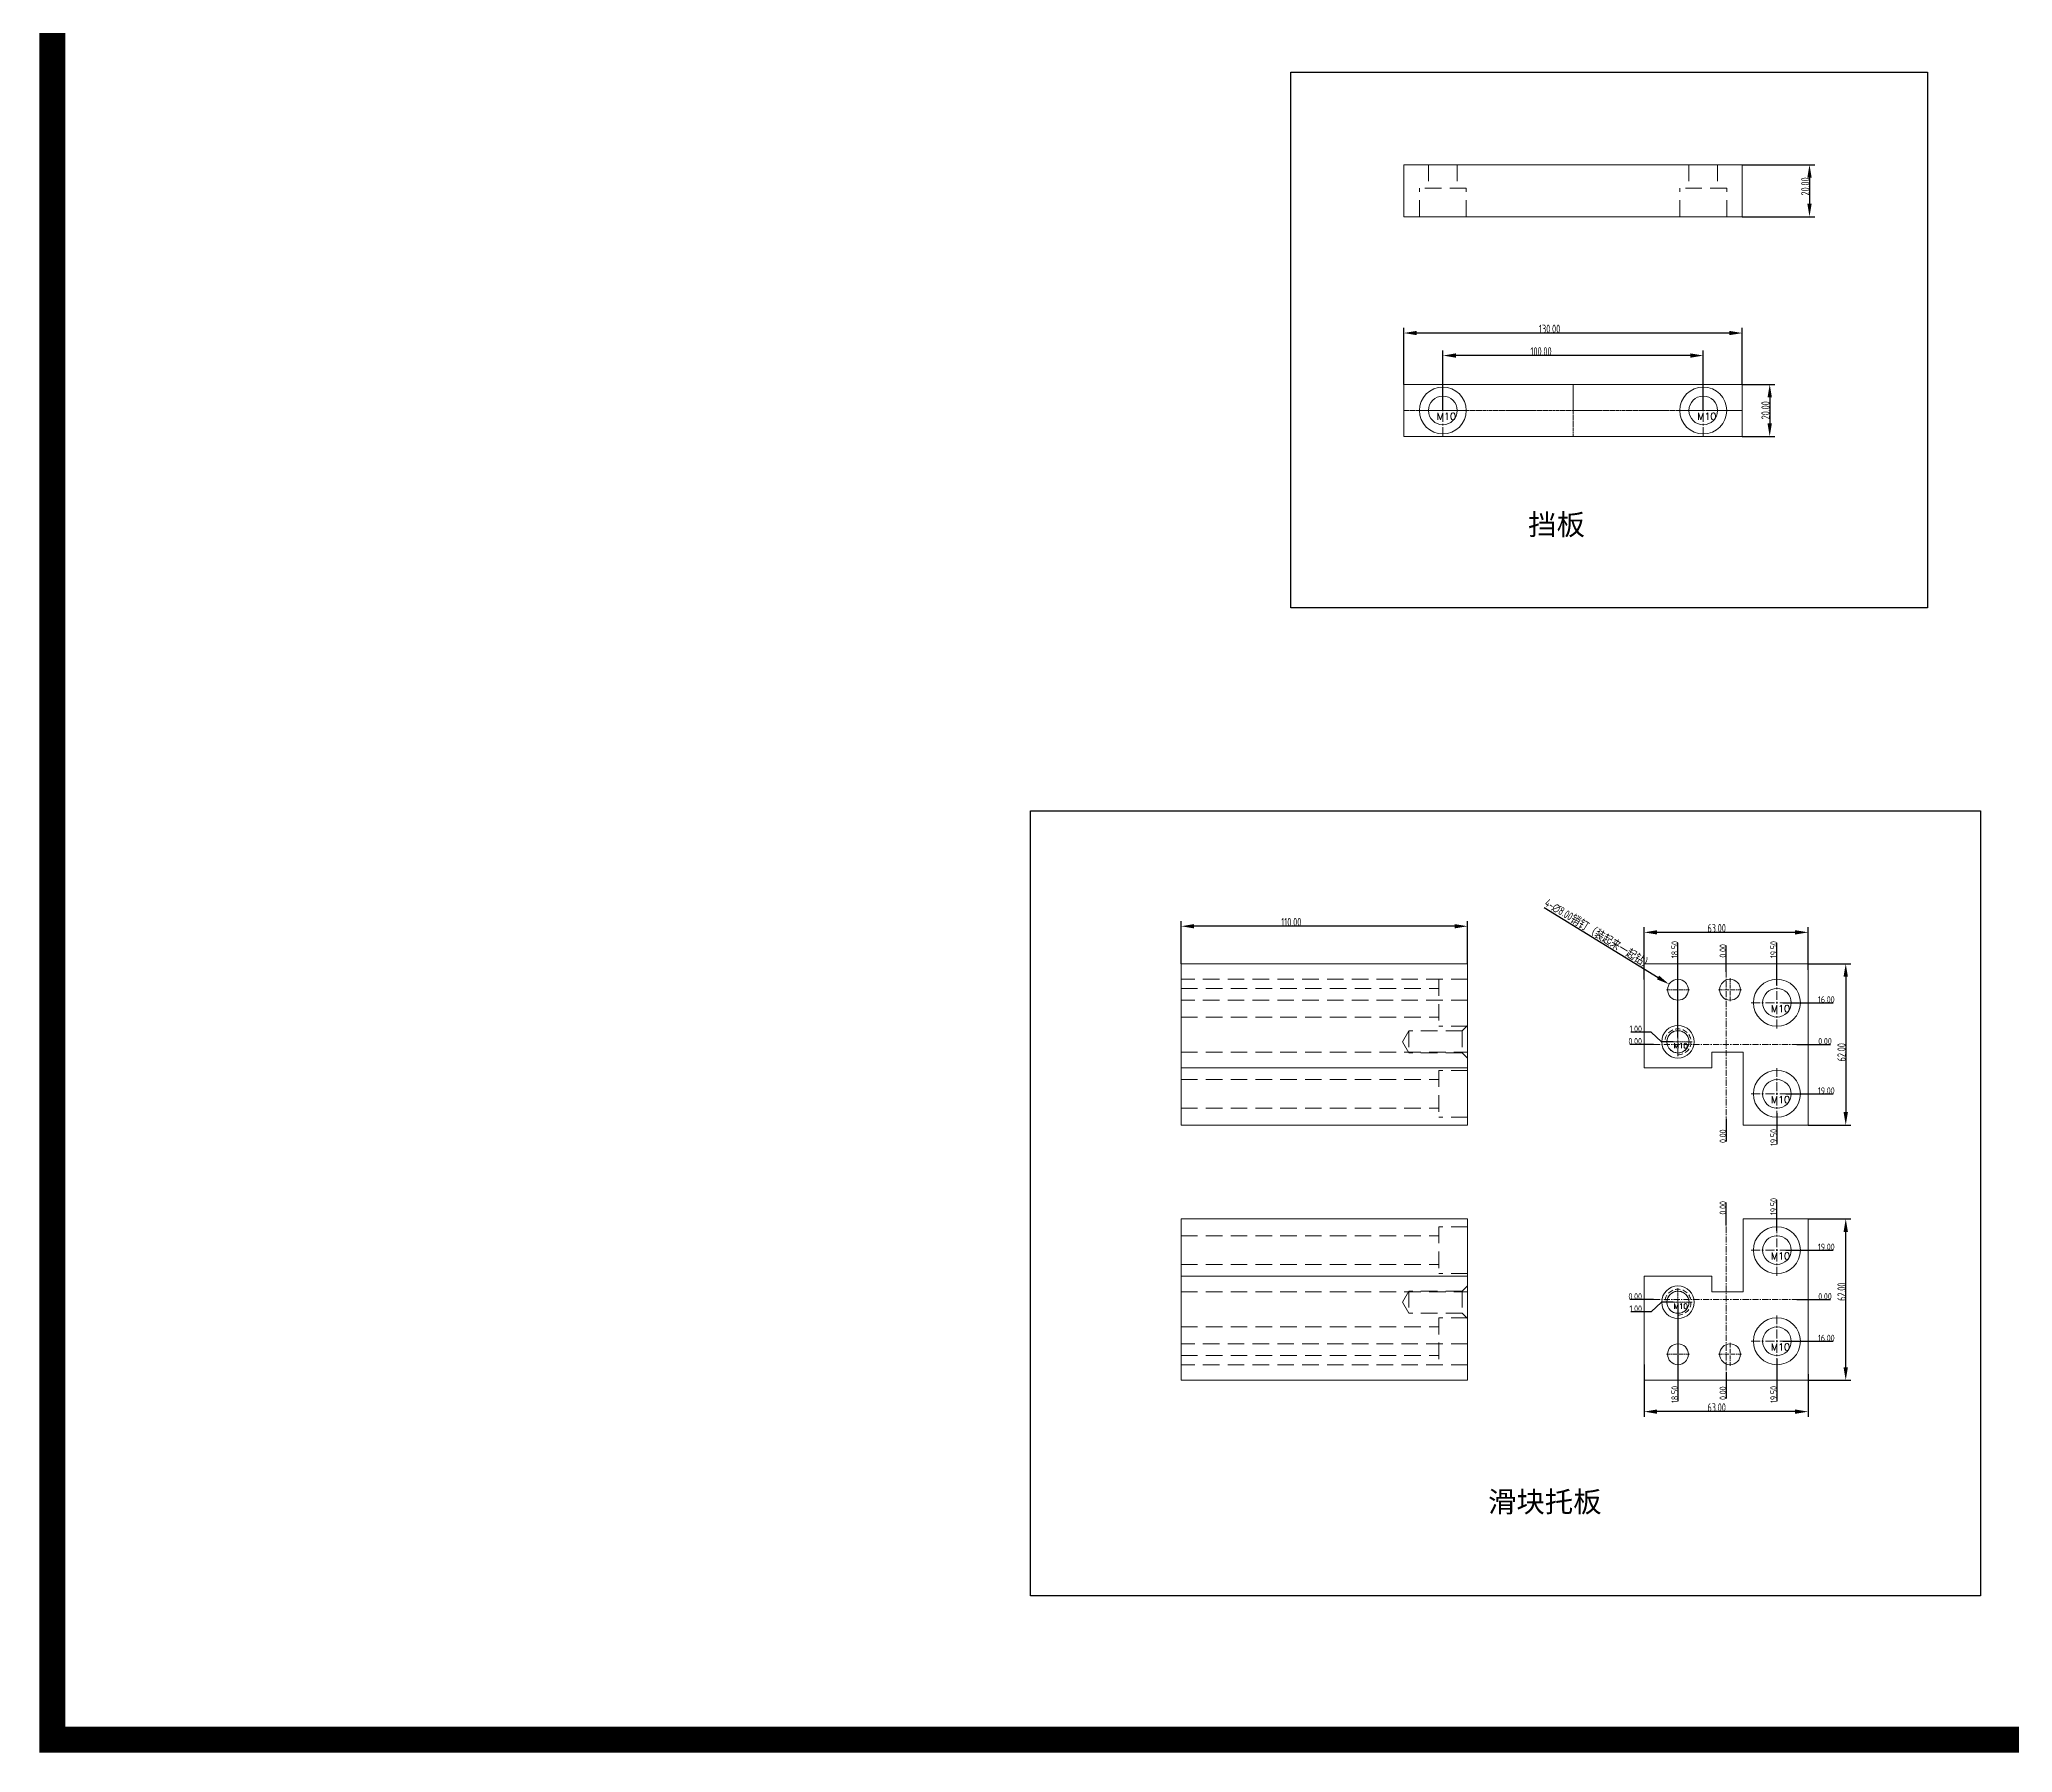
# Model space of a CAD drawing. Header units: millimetres. Extents: x 5647 to 7112, y -2229 to 2511.
# Drawn here: x 5887 to 6645, y -2229 to -1571 of the extents above; entities that cross this region are included whole.
import ezdxf

# ---------------------------------------------------------------- set-up
doc = ezdxf.new("R2010")
doc.units = ezdxf.units.MM
doc.header["$PDSIZE"] = -5
doc.linetypes.add('CENTER', pattern=[0.6, 0.375, -0.075, 0.075, -0.075])
doc.linetypes.add('HIDDEN', pattern=[9.525, 6.35, -3.175])
doc.layers.get('0').update_dxf_attribs({"lineweight": 5})
doc.layers.get('Defpoints').update_dxf_attribs({"lineweight": 5})
for name, color, linetype, lineweight in [('DEFAULT_2', 8, 'HIDDEN', 18), ('dim', 82, 'Continuous', 9), ('screw', 33, 'Continuous', 13), ('粗实线', 7, 'Continuous', 30)]:
    doc.layers.add(name, color=color, linetype=linetype, lineweight=lineweight)
doc.styles.add('A100', font='ARIAL.TTF')
doc.styles.add('TXT', font='txt.shx', dxfattribs={"bigfont": 'gbcbig.shx'})
doc.styles.add('标注', font='isocp.shx', dxfattribs={"width": 0.8, "bigfont": 'hztxt.shx'})
doc.dimstyles.new('副本 a4', dxfattribs={"dimtxt": 3.2, "dimasz": 5, "dimexe": 2, "dimexo": 0, "dimgap": 0, "dimtad": 1, "dimzin": 0, "dimdsep": 46, "dimtxsty": '标注', "dimcen": 0, "dimdle": 3, "dimclrd": 4, "dimclre": 4, "dimclrt": 6, "dimazin": 0, "dimtfac": 1, "dimtofl": 0, "dimtmove": 0, "dimatfit": 3, "dimfxl": 0, "dimtolj": 1, "dimarcsym": 0})

# ---------------------------------------------------------------- blocks, each defined once
blk = doc.blocks.new('*D338')
at = {"layer": 'Defpoints', "color": 0}
for p in [(6541.4, -1619.35), (6541.4, -1639.35), (6567.21, -1639.35)]:
    blk.add_point(p, dxfattribs=at)
at = {"layer": '粗实线', "color": 4, "lineweight": -2}
for p, q in [((6541.4, -1619.35), (6569.21, -1619.35)), ((6567.21, -1624.35), (6567.21, -1634.35)), ((6541.4, -1639.35), (6569.21, -1639.35))]:
    blk.add_line(p, q, dxfattribs=at)
at = {"layer": '粗实线', "color": 4}
for points in [[(6566.37, -1624.35), (6568.04, -1624.35), (6567.21, -1619.35)], [(6566.37, -1634.35), (6568.04, -1634.35), (6567.21, -1639.35)]]:
    blk.add_solid(points, dxfattribs=at)
at = {"layer": '粗实线', "color": 6, "insert": (6565.61, -1627.71), "char_height": 3.2, "attachment_point": 5, "rotation": 90, "style": '标注'}
blk.add_mtext('\\A1;20.00', dxfattribs=at)
blk = doc.blocks.new('screw_m10_h')
at = {"layer": 'screw', "color": 1, "linetype": 'CENTER', "ltscale": 9.144}
for p, q in [((0, -9.9), (0, 9.9)), ((-9.9, 0), (9.9, 0))]:
    blk.add_line(p, q, dxfattribs=at)
at = {"layer": 'screw', "color": 33}
for radius in [9, 5.5]:
    blk.add_circle((0, 0), radius, dxfattribs=at)
at = {"layer": 'screw', "color": 6, "style": 'TXT'}
blk.add_text('M10', height=2.7, dxfattribs=at).set_placement((-2.34, -3.6))
blk = doc.blocks.new('*D340')
at = {"layer": 'Defpoints', "color": 0}
for p in [(6426.4, -1692.66), (6426.4, -1713.74), (6526.4, -1713.74)]:
    blk.add_point(p, dxfattribs=at)
at = {"layer": '粗实线', "color": 4, "lineweight": -2}
for p, q in [((6426.4, -1713.74), (6426.4, -1690.66)), ((6521.4, -1692.66), (6431.4, -1692.66)), ((6526.4, -1713.74), (6526.4, -1690.66))]:
    blk.add_line(p, q, dxfattribs=at)
at = {"layer": '粗实线', "color": 4}
for points in [[(6431.4, -1691.82), (6431.4, -1693.49), (6426.4, -1692.66)], [(6521.4, -1691.82), (6521.4, -1693.49), (6526.4, -1692.66)]]:
    blk.add_solid(points, dxfattribs=at)
at = {"layer": '粗实线', "color": 6, "insert": (6464.1, -1691.06), "char_height": 3.2, "attachment_point": 5, "style": '标注'}
blk.add_mtext('\\A1;100.00', dxfattribs=at)
blk = doc.blocks.new('*D341')
at = {"layer": 'Defpoints', "color": 0}
for p in [(6411.4, -1684.01), (6411.4, -1703.74), (6541.4, -1703.74)]:
    blk.add_point(p, dxfattribs=at)
at = {"layer": '粗实线', "color": 4, "lineweight": -2}
for p, q in [((6411.4, -1703.74), (6411.4, -1682.01)), ((6541.4, -1703.74), (6541.4, -1682.01)), ((6536.4, -1684.01), (6416.4, -1684.01))]:
    blk.add_line(p, q, dxfattribs=at)
at = {"layer": '粗实线', "color": 4}
for points in [[(6416.4, -1683.17), (6416.4, -1684.84), (6411.4, -1684.01)], [(6536.4, -1683.17), (6536.4, -1684.84), (6541.4, -1684.01)]]:
    blk.add_solid(points, dxfattribs=at)
at = {"layer": '粗实线', "color": 6, "insert": (6467.39, -1682.41), "char_height": 3.2, "attachment_point": 5, "style": '标注'}
blk.add_mtext('\\A1;130.00', dxfattribs=at)
blk = doc.blocks.new('*D342')
at = {"layer": 'Defpoints', "color": 0}
for p in [(6541.4, -1703.74), (6541.4, -1723.74), (6551.93, -1723.74)]:
    blk.add_point(p, dxfattribs=at)
at = {"layer": '粗实线', "color": 4, "lineweight": -2}
for p, q in [((6541.4, -1703.74), (6553.93, -1703.74)), ((6551.93, -1708.74), (6551.93, -1718.74)), ((6541.4, -1723.74), (6553.93, -1723.74))]:
    blk.add_line(p, q, dxfattribs=at)
at = {"layer": '粗实线', "color": 4}
for points in [[(6551.09, -1708.74), (6552.76, -1708.74), (6551.93, -1703.74)], [(6551.09, -1718.74), (6552.76, -1718.74), (6551.93, -1723.74)]]:
    blk.add_solid(points, dxfattribs=at)
at = {"layer": '粗实线', "color": 6, "insert": (6550.33, -1713.67), "char_height": 3.2, "attachment_point": 5, "rotation": 90, "style": '标注'}
blk.add_mtext('\\A1;20.00', dxfattribs=at)
blk = doc.blocks.new('screw_m10_g')
at = {"layer": 'screw', "color": 1, "linetype": 'CENTER', "ltscale": 0.310989}
for p, q in [((-5.5, 0), (5.5, 0)), ((0, -5.5), (0, 5.5))]:
    blk.add_line(p, q, dxfattribs=at)
at = {"layer": 'screw', "linetype": 'HIDDEN', "ltscale": 0.310989}
blk.add_circle((0, 0), 4.25, dxfattribs=at)
at = {"layer": 'screw', "color": 92, "linetype": 'HIDDEN', "ltscale": 0.310989}
blk.add_arc((0, 0), 5, 270, 180, dxfattribs=at)
at = {"layer": 'screw', "color": 6, "style": 'TXT'}
blk.add_text('M10', height=2, dxfattribs=at).set_placement((-1.7, -2.5))
blk = doc.blocks.new('*D343')
at = {"layer": 'Defpoints', "color": 0}
for p in [(6513.29, -1934.12), (6520.1, -1938.31)]:
    blk.add_point(p, dxfattribs=at)
at = {"layer": '粗实线', "color": 4, "lineweight": -2}
blk.add_line((6465.36, -1904.67), (6509.03, -1931.51), dxfattribs=at)
at = {"layer": '粗实线', "color": 4}
blk.add_solid([(6509.46, -1930.8), (6508.59, -1932.22), (6513.29, -1934.12)], dxfattribs=at)
at = {"layer": '粗实线', "color": 6, "insert": (6486.17, -1914.98), "char_height": 3.2, "attachment_point": 5, "rotation": 328.42107, "style": '标注'}
blk.add_mtext('\\A1;{\\Fisocp,hztxt|c134;4-}∅8.00{\\fSimSun|b0|i0|c134|p2;销钉（装起来一起钻）}', dxfattribs=at)
blk = doc.blocks.new('*D344')
at = {"layer": 'Defpoints', "color": 0}
for p in [(6325.88, -1911.84), (6325.88, -1926.22), (6435.88, -1926.22)]:
    blk.add_point(p, dxfattribs=at)
at = {"layer": '粗实线', "color": 4, "lineweight": -2}
for p, q in [((6325.88, -1926.22), (6325.88, -1909.84)), ((6430.88, -1911.84), (6330.88, -1911.84)), ((6435.88, -1926.22), (6435.88, -1909.84))]:
    blk.add_line(p, q, dxfattribs=at)
at = {"layer": '粗实线', "color": 4}
for points in [[(6330.88, -1911.01), (6330.88, -1912.67), (6325.88, -1911.84)], [(6430.88, -1911.01), (6430.88, -1912.67), (6435.88, -1911.84)]]:
    blk.add_solid(points, dxfattribs=at)
at = {"layer": '粗实线', "color": 6, "insert": (6368.19, -1910.24), "char_height": 3.2, "attachment_point": 5, "style": '标注'}
blk.add_mtext('\\A1;110.00', dxfattribs=at)
blk = doc.blocks.new('*D345')
at = {"layer": 'Defpoints', "color": 0}
for p in [(6566.69, -1926.22), (6566.69, -1988.22), (6581.13, -1988.22)]:
    blk.add_point(p, dxfattribs=at)
at = {"layer": '粗实线', "color": 4, "lineweight": -2}
for p, q in [((6566.69, -1926.22), (6583.13, -1926.22)), ((6581.13, -1931.22), (6581.13, -1983.22)), ((6566.69, -1988.22), (6583.13, -1988.22))]:
    blk.add_line(p, q, dxfattribs=at)
at = {"layer": '粗实线', "color": 4}
for points in [[(6580.29, -1931.22), (6581.96, -1931.22), (6581.13, -1926.22)], [(6580.29, -1983.22), (6581.96, -1983.22), (6581.13, -1988.22)]]:
    blk.add_solid(points, dxfattribs=at)
at = {"layer": '粗实线', "color": 6, "insert": (6579.53, -1960.23), "char_height": 3.2, "attachment_point": 5, "rotation": 90, "style": '标注'}
blk.add_mtext('\\A1;62.00', dxfattribs=at)
blk = doc.blocks.new('*D346')
at = {"layer": 'Defpoints', "color": 0}
for p in [(6503.69, -1914.18), (6503.69, -1932.28), (6566.69, -1928.63)]:
    blk.add_point(p, dxfattribs=at)
at = {"layer": '粗实线', "color": 4, "lineweight": -2}
for p, q in [((6503.69, -1932.28), (6503.69, -1912.18)), ((6561.69, -1914.18), (6508.69, -1914.18)), ((6566.69, -1928.63), (6566.69, -1912.18))]:
    blk.add_line(p, q, dxfattribs=at)
at = {"layer": '粗实线', "color": 4}
for points in [[(6508.69, -1913.35), (6508.69, -1915.02), (6503.69, -1914.18)], [(6561.69, -1913.35), (6561.69, -1915.02), (6566.69, -1914.18)]]:
    blk.add_solid(points, dxfattribs=at)
at = {"layer": '粗实线', "color": 6, "insert": (6531.55, -1912.58), "char_height": 3.2, "attachment_point": 5, "style": '标注'}
blk.add_mtext('\\A1;63.00', dxfattribs=at)
blk = doc.blocks.new('*D347')
at = {"layer": 'Defpoints', "color": 0}
for p in [(6535.19, -1957.22), (6562.4, -1957.22), (6571.07, -1957.22)]:
    blk.add_point(p, dxfattribs=at)
at = {"layer": 'dim', "color": 4, "lineweight": -2}
blk.add_line((6562.4, -1957.22), (6575.27, -1957.22), dxfattribs=at)
at = {"layer": 'dim', "color": 6, "insert": (6573.17, -1955.97), "char_height": 2.5, "attachment_point": 5, "style": '标注'}
blk.add_mtext('\\A1;0.00', dxfattribs=at)
blk = doc.blocks.new('*D348')
at = {"layer": 'Defpoints', "color": 0}
for p in [(6557, -1941.22), (6571.07, -1941.22), (6535.19, -1957.22)]:
    blk.add_point(p, dxfattribs=at)
at = {"layer": 'dim', "color": 4, "lineweight": -2}
blk.add_line((6557, -1941.22), (6576.27, -1941.22), dxfattribs=at)
at = {"layer": 'dim', "color": 6, "insert": (6573.67, -1939.97), "char_height": 2.5, "attachment_point": 5, "style": '标注'}
blk.add_mtext('\\A1;16.00', dxfattribs=at)
blk = doc.blocks.new('*D349')
at = {"layer": 'Defpoints', "color": 0}
for p in [(6535.19, -1957.22), (6558.13, -1976.22), (6571.07, -1976.22)]:
    blk.add_point(p, dxfattribs=at)
at = {"layer": 'dim', "color": 4, "lineweight": -2}
blk.add_line((6558.13, -1976.22), (6576.27, -1976.22), dxfattribs=at)
at = {"layer": 'dim', "color": 6, "insert": (6573.67, -1974.97), "char_height": 2.5, "attachment_point": 5, "style": '标注'}
blk.add_mtext('\\A1;19.00', dxfattribs=at)
blk = doc.blocks.new('*D350')
at = {"layer": 'Defpoints', "color": 0}
for p in [(6502.37, -1957.22), (6507.3, -1957.22), (6535.19, -1957.22)]:
    blk.add_point(p, dxfattribs=at)
at = {"layer": 'dim', "color": 4, "lineweight": -2}
blk.add_line((6507.3, -1957.22), (6498.17, -1957.22), dxfattribs=at)
at = {"layer": 'dim', "color": 6, "insert": (6500.27, -1955.97), "char_height": 2.5, "attachment_point": 5, "style": '标注'}
blk.add_mtext('\\A1;0.00', dxfattribs=at)
blk = doc.blocks.new('*D351')
at = {"layer": 'Defpoints', "color": 0}
for p in [(6502.37, -1952.48), (6514.86, -1956.22), (6535.19, -1957.22)]:
    blk.add_point(p, dxfattribs=at)
at = {"layer": 'dim', "color": 4, "lineweight": -2}
for p, q in [((6506.37, -1952.48), (6498.57, -1952.48)), ((6510.37, -1956.22), (6506.37, -1952.48)), ((6514.86, -1956.22), (6510.37, -1956.22))]:
    blk.add_line(p, q, dxfattribs=at)
at = {"layer": 'dim', "color": 6, "insert": (6500.47, -1951.23), "char_height": 2.5, "attachment_point": 5, "style": '标注'}
blk.add_mtext('\\A1;1.00', dxfattribs=at)
blk = doc.blocks.new('*D352')
at = {"layer": 'Defpoints', "color": 0}
for p in [(6516.69, -1923.39), (6516.69, -1954.5), (6535.19, -1957.22)]:
    blk.add_point(p, dxfattribs=at)
at = {"layer": 'dim', "color": 4, "lineweight": -2}
blk.add_line((6516.69, -1954.5), (6516.69, -1918.19), dxfattribs=at)
at = {"layer": 'dim', "color": 6, "insert": (6515.44, -1920.79), "char_height": 2.5, "attachment_point": 5, "rotation": 90, "style": '标注'}
blk.add_mtext('\\A1;18.50', dxfattribs=at)
blk = doc.blocks.new('*D353')
at = {"layer": 'Defpoints', "color": 0}
for p in [(6535.19, -1923.39), (6535.19, -1929.36), (6535.19, -1957.22)]:
    blk.add_point(p, dxfattribs=at)
at = {"layer": 'dim', "color": 4, "lineweight": -2}
blk.add_line((6535.19, -1929.36), (6535.19, -1919.19), dxfattribs=at)
at = {"layer": 'dim', "color": 6, "insert": (6533.94, -1921.29), "char_height": 2.5, "attachment_point": 5, "rotation": 90, "style": '标注'}
blk.add_mtext('\\A1;0.00', dxfattribs=at)
blk = doc.blocks.new('*D354')
at = {"layer": 'Defpoints', "color": 0}
for p in [(6554.69, -1923.39), (6554.69, -1934.42), (6535.19, -1957.22)]:
    blk.add_point(p, dxfattribs=at)
at = {"layer": 'dim', "color": 4, "lineweight": -2}
blk.add_line((6554.69, -1934.42), (6554.69, -1918.18), dxfattribs=at)
at = {"layer": 'dim', "color": 6, "insert": (6553.44, -1920.78), "char_height": 2.5, "attachment_point": 5, "rotation": 90, "style": '标注'}
blk.add_mtext('\\A1;19.50', dxfattribs=at)
blk = doc.blocks.new('*D355')
at = {"layer": 'Defpoints', "color": 0}
for p in [(6535.19, -1957.22), (6535.19, -1985.68), (6535.19, -1990.36)]:
    blk.add_point(p, dxfattribs=at)
at = {"layer": 'dim', "color": 4, "lineweight": -2}
blk.add_line((6535.19, -1985.68), (6535.19, -1994.56), dxfattribs=at)
at = {"layer": 'dim', "color": 6, "insert": (6533.94, -1992.46), "char_height": 2.5, "attachment_point": 5, "rotation": 90, "style": '标注'}
blk.add_mtext('\\A1;0.00', dxfattribs=at)
blk = doc.blocks.new('*D356')
at = {"layer": 'Defpoints', "color": 0}
for p in [(6535.19, -1957.22), (6554.69, -1983.68), (6554.69, -1990.36)]:
    blk.add_point(p, dxfattribs=at)
at = {"layer": 'dim', "color": 4, "lineweight": -2}
blk.add_line((6554.69, -1983.68), (6554.69, -1995.57), dxfattribs=at)
at = {"layer": 'dim', "color": 6, "insert": (6553.44, -1992.96), "char_height": 2.5, "attachment_point": 5, "rotation": 90, "style": '标注'}
blk.add_mtext('\\A1;19.50', dxfattribs=at)
blk = doc.blocks.new('*D362')
at = {"layer": 'Defpoints', "color": 0}
for p in [(6566.69, -2024.22), (6581.13, -2024.22), (6566.69, -2086.22)]:
    blk.add_point(p, dxfattribs=at)
at = {"layer": '粗实线', "color": 4, "lineweight": -2}
for p, q in [((6566.69, -2024.22), (6583.13, -2024.22)), ((6581.13, -2081.22), (6581.13, -2029.22)), ((6566.69, -2086.22), (6583.13, -2086.22))]:
    blk.add_line(p, q, dxfattribs=at)
at = {"layer": '粗实线', "color": 4}
for points in [[(6580.29, -2029.22), (6581.96, -2029.22), (6581.13, -2024.22)], [(6580.29, -2081.22), (6581.96, -2081.22), (6581.13, -2086.22)]]:
    blk.add_solid(points, dxfattribs=at)
at = {"layer": '粗实线', "color": 6, "insert": (6579.53, -2052.21), "char_height": 3.2, "attachment_point": 5, "rotation": 90, "style": '标注'}
blk.add_mtext('\\A1;62.00', dxfattribs=at)
blk = doc.blocks.new('*D363')
at = {"layer": 'Defpoints', "color": 0}
for p in [(6503.69, -2080.15), (6566.69, -2083.8), (6503.69, -2098.25)]:
    blk.add_point(p, dxfattribs=at)
at = {"layer": '粗实线', "color": 4, "lineweight": -2}
for p, q in [((6503.69, -2080.15), (6503.69, -2100.25)), ((6566.69, -2083.8), (6566.69, -2100.25)), ((6561.69, -2098.25), (6508.69, -2098.25))]:
    blk.add_line(p, q, dxfattribs=at)
at = {"layer": '粗实线', "color": 4}
for points in [[(6508.69, -2097.42), (6508.69, -2099.08), (6503.69, -2098.25)], [(6561.69, -2097.42), (6561.69, -2099.08), (6566.69, -2098.25)]]:
    blk.add_solid(points, dxfattribs=at)
at = {"layer": '粗实线', "color": 6, "insert": (6531.55, -2096.65), "char_height": 3.2, "attachment_point": 5, "style": '标注'}
blk.add_mtext('\\A1;63.00', dxfattribs=at)
blk = doc.blocks.new('*D357')
at = {"layer": 'Defpoints', "color": 0}
for p in [(6535.19, -2055.22), (6562.4, -2055.22), (6571.07, -2055.22)]:
    blk.add_point(p, dxfattribs=at)
at = {"layer": 'dim', "color": 4, "lineweight": -2}
blk.add_line((6562.4, -2055.22), (6575.27, -2055.22), dxfattribs=at)
at = {"layer": 'dim', "color": 6, "insert": (6573.17, -2053.97), "char_height": 2.5, "attachment_point": 5, "style": '标注'}
blk.add_mtext('\\A1;0.00', dxfattribs=at)
blk = doc.blocks.new('*D364')
at = {"layer": 'Defpoints', "color": 0}
for p in [(6535.19, -2055.22), (6557, -2071.22), (6571.07, -2071.22)]:
    blk.add_point(p, dxfattribs=at)
at = {"layer": 'dim', "color": 4, "lineweight": -2}
blk.add_line((6557, -2071.22), (6576.27, -2071.22), dxfattribs=at)
at = {"layer": 'dim', "color": 6, "insert": (6573.67, -2069.97), "char_height": 2.5, "attachment_point": 5, "style": '标注'}
blk.add_mtext('\\A1;16.00', dxfattribs=at)
blk = doc.blocks.new('*D365')
at = {"layer": 'Defpoints', "color": 0}
for p in [(6558.13, -2036.22), (6571.07, -2036.22), (6535.19, -2055.22)]:
    blk.add_point(p, dxfattribs=at)
at = {"layer": 'dim', "color": 4, "lineweight": -2}
blk.add_line((6558.13, -2036.22), (6576.27, -2036.22), dxfattribs=at)
at = {"layer": 'dim', "color": 6, "insert": (6573.67, -2034.97), "char_height": 2.5, "attachment_point": 5, "style": '标注'}
blk.add_mtext('\\A1;19.00', dxfattribs=at)
blk = doc.blocks.new('*D358')
at = {"layer": 'Defpoints', "color": 0}
for p in [(6502.37, -2055.22), (6507.3, -2055.22), (6535.19, -2055.22)]:
    blk.add_point(p, dxfattribs=at)
at = {"layer": 'dim', "color": 4, "lineweight": -2}
blk.add_line((6507.3, -2055.22), (6498.17, -2055.22), dxfattribs=at)
at = {"layer": 'dim', "color": 6, "insert": (6500.27, -2053.97), "char_height": 2.5, "attachment_point": 5, "style": '标注'}
blk.add_mtext('\\A1;0.00', dxfattribs=at)
blk = doc.blocks.new('*D359')
at = {"layer": 'Defpoints', "color": 0}
for p in [(6502.37, -2059.96), (6514.86, -2056.22), (6535.19, -2055.22)]:
    blk.add_point(p, dxfattribs=at)
at = {"layer": 'dim', "color": 4, "lineweight": -2}
for p, q in [((6506.37, -2059.96), (6498.57, -2059.96)), ((6510.37, -2056.22), (6506.37, -2059.96)), ((6514.86, -2056.22), (6510.37, -2056.22))]:
    blk.add_line(p, q, dxfattribs=at)
at = {"layer": 'dim', "color": 6, "insert": (6500.47, -2058.71), "char_height": 2.5, "attachment_point": 5, "style": '标注'}
blk.add_mtext('\\A1;1.00', dxfattribs=at)
blk = doc.blocks.new('*D360')
at = {"layer": 'Defpoints', "color": 0}
for p in [(6516.69, -2057.94), (6535.19, -2055.22), (6516.69, -2089.05)]:
    blk.add_point(p, dxfattribs=at)
at = {"layer": 'dim', "color": 4, "lineweight": -2}
blk.add_line((6516.69, -2057.94), (6516.69, -2094.25), dxfattribs=at)
at = {"layer": 'dim', "color": 6, "insert": (6515.44, -2091.65), "char_height": 2.5, "attachment_point": 5, "rotation": 90, "style": '标注'}
blk.add_mtext('\\A1;18.50', dxfattribs=at)
blk = doc.blocks.new('*D366')
at = {"layer": 'Defpoints', "color": 0}
for p in [(6535.19, -2055.22), (6535.19, -2083.08), (6535.19, -2089.05)]:
    blk.add_point(p, dxfattribs=at)
at = {"layer": 'dim', "color": 4, "lineweight": -2}
blk.add_line((6535.19, -2083.08), (6535.19, -2093.25), dxfattribs=at)
at = {"layer": 'dim', "color": 6, "insert": (6533.94, -2091.15), "char_height": 2.5, "attachment_point": 5, "rotation": 90, "style": '标注'}
blk.add_mtext('\\A1;0.00', dxfattribs=at)
blk = doc.blocks.new('*D367')
at = {"layer": 'Defpoints', "color": 0}
for p in [(6535.19, -2055.22), (6554.69, -2078.01), (6554.69, -2089.05)]:
    blk.add_point(p, dxfattribs=at)
at = {"layer": 'dim', "color": 4, "lineweight": -2}
blk.add_line((6554.69, -2078.01), (6554.69, -2094.26), dxfattribs=at)
at = {"layer": 'dim', "color": 6, "insert": (6553.44, -2091.65), "char_height": 2.5, "attachment_point": 5, "rotation": 90, "style": '标注'}
blk.add_mtext('\\A1;19.50', dxfattribs=at)
blk = doc.blocks.new('*D361')
at = {"layer": 'Defpoints', "color": 0}
for p in [(6535.19, -2022.08), (6535.19, -2026.75), (6535.19, -2055.22)]:
    blk.add_point(p, dxfattribs=at)
at = {"layer": 'dim', "color": 4, "lineweight": -2}
blk.add_line((6535.19, -2026.75), (6535.19, -2017.87), dxfattribs=at)
at = {"layer": 'dim', "color": 6, "insert": (6533.94, -2019.97), "char_height": 2.5, "attachment_point": 5, "rotation": 90, "style": '标注'}
blk.add_mtext('\\A1;0.00', dxfattribs=at)
blk = doc.blocks.new('*D368')
at = {"layer": 'Defpoints', "color": 0}
for p in [(6554.69, -2022.08), (6554.69, -2028.76), (6535.19, -2055.22)]:
    blk.add_point(p, dxfattribs=at)
at = {"layer": 'dim', "color": 4, "lineweight": -2}
blk.add_line((6554.69, -2028.76), (6554.69, -2016.87), dxfattribs=at)
at = {"layer": 'dim', "color": 6, "insert": (6553.44, -2019.47), "char_height": 2.5, "attachment_point": 5, "rotation": 90, "style": '标注'}
blk.add_mtext('\\A1;19.50', dxfattribs=at)

msp = doc.modelspace()

# ---------------------------------------------------------------- linework, layer by layer
at = {"color": 7, "linetype": 'Continuous'}
for p, q in [((6411.39702, -1619.34762), (6411.39702, -1639.34762)), ((6541.39702, -1619.34762), (6411.39702, -1619.34762)), ((6541.39702, -1619.34762), (6541.39702, -1639.34762)), ((6541.39702, -1639.34762), (6411.39702, -1639.34762)), ((6541.39702, -1703.74373), (6411.39702, -1703.74373)), ((6411.39702, -1703.74373), (6411.39702, -1723.74373)), ((6541.39702, -1723.74373), (6541.39702, -1703.74373)), ((6411.39702, -1723.74373), (6541.39702, -1723.74373)), ((6325.87649, -1988.21827), (6325.87649, -1926.21827)), ((6325.87649, -1926.21827), (6435.87649, -1926.21827)), ((6435.87649, -1926.21827), (6435.87649, -1988.21827)), ((6503.69336, -1926.21827), (6503.69336, -1966.21827)), ((6566.69336, -1926.21827), (6503.69336, -1926.21827)), ((6566.69336, -1988.21827), (6566.69336, -1926.21827)), ((6529.69336, -1966.21827), (6529.69336, -1960.21827)), ((6529.69336, -1960.21827), (6541.69336, -1960.21827)), ((6541.69336, -1960.21827), (6541.69336, -1988.21827)), ((6325.87649, -1966.21827), (6435.87649, -1966.21827)), ((6503.69336, -1966.21827), (6529.69336, -1966.21827)), ((6325.87649, -1988.21827), (6435.87649, -1988.21827)), ((6541.69336, -1988.21827), (6566.69336, -1988.21827)), ((6325.87649, -2024.21827), (6435.87649, -2024.21827)), ((6325.87649, -2086.21827), (6325.87649, -2024.21827)), ((6435.87649, -2024.21827), (6435.87649, -2086.21827)), ((6541.69336, -2024.21827), (6541.69336, -2052.21827)), ((6566.69336, -2024.21827), (6541.69336, -2024.21827)), ((6566.69336, -2086.21827), (6566.69336, -2024.21827)), ((6325.87649, -2046.21827), (6435.87649, -2046.21827)), ((6503.69336, -2046.21827), (6503.69336, -2086.21827)), ((6529.69336, -2046.21827), (6503.69336, -2046.21827)), ((6529.69336, -2052.21827), (6529.69336, -2046.21827)), ((6541.69336, -2052.21827), (6529.69336, -2052.21827)), ((6325.87649, -2086.21827), (6435.87649, -2086.21827)), ((6503.69336, -2086.21827), (6566.69336, -2086.21827))]:
    msp.add_line(p, q, dxfattribs=at)
at = {"color": 1, "linetype": 'CENTER', "ltscale": 2.032}
for p, q in [((6476.39702, -1723.74373), (6476.39702, -1703.74373)), ((6411.39702, -1713.74373), (6541.39702, -1713.74373))]:
    msp.add_line(p, q, dxfattribs=at)
at = {"color": 1, "linetype": 'CENTER', "ltscale": 4.064}
for p, q in [((6516.69336, -1940.61827), (6516.69336, -1931.81827)), ((6536.69336, -1940.61827), (6536.69336, -1931.81827)), ((6512.29336, -1936.21827), (6521.09336, -1936.21827)), ((6532.29336, -1936.21827), (6541.09336, -1936.21827)), ((6512.29336, -2076.21827), (6521.09336, -2076.21827)), ((6516.69336, -2080.61827), (6516.69336, -2071.81827)), ((6532.29336, -2076.21827), (6541.09336, -2076.21827)), ((6536.69336, -2080.61827), (6536.69336, -2071.81827))]:
    msp.add_line(p, q, dxfattribs=at)
at = {"color": 7, "linetype": 'Continuous'}
for centre, radius in [((6426.39702, -1713.74373), 9), ((6526.39702, -1713.74373), 9), ((6426.39702, -1713.74373), 5.5), ((6526.39702, -1713.74373), 5.5), ((6516.69336, -1936.21827), 4), ((6536.69336, -1936.21827), 4), ((6554.69336, -1941.21827), 9), ((6554.69336, -1941.21827), 5.5), ((6516.69336, -1956.21827), 6.25), ((6516.69336, -1956.21827), 4.25), ((6554.69336, -1976.21827), 9), ((6554.69336, -1976.21827), 5.5), ((6554.69336, -2036.21827), 9), ((6554.69336, -2036.21827), 5.5), ((6516.69336, -2056.21827), 6.25), ((6516.69336, -2056.21827), 4.25), ((6554.69336, -2071.21827), 9), ((6554.69336, -2071.21827), 5.5), ((6516.69336, -2076.21827), 4), ((6536.69336, -2076.21827), 4)]:
    msp.add_circle(centre, radius, dxfattribs=at)
at = {"layer": 'DEFAULT_2', "color": 8, "linetype": 'HIDDEN'}
for p, q in [((6420.89702, -1619.34762), (6420.89702, -1628.34762)), ((6431.89702, -1619.34762), (6431.89702, -1628.34762)), ((6520.89702, -1619.34762), (6520.89702, -1628.34762)), ((6531.89702, -1619.34762), (6531.89702, -1628.34762)), ((6417.39702, -1639.34762), (6417.39702, -1628.34762)), ((6435.39702, -1628.34762), (6417.39702, -1628.34762)), ((6435.39702, -1639.34762), (6435.39702, -1628.34762)), ((6517.39702, -1639.34762), (6517.39702, -1628.34762)), ((6535.39702, -1628.34762), (6517.39702, -1628.34762)), ((6535.39702, -1639.34762), (6535.39702, -1628.34762)), ((6435.87649, -1932.21827), (6325.87649, -1932.21827)), ((6424.87649, -1932.21827), (6424.87649, -1950.21827)), ((6325.87649, -1935.71827), (6424.87649, -1935.71827)), ((6435.87649, -1940.21827), (6325.87649, -1940.21827)), ((6325.87649, -1946.71827), (6424.87649, -1946.71827)), ((6410.87649, -1956.21827), (6413.33023, -1951.96827)), ((6433.87649, -1951.96827), (6413.33023, -1951.96827)), ((6413.33023, -1951.96827), (6413.33023, -1960.46827)), ((6435.87649, -1950.21827), (6424.87649, -1950.21827)), ((6435.87649, -1949.96827), (6433.87649, -1951.96827)), ((6433.87649, -1951.96827), (6433.87649, -1960.46827)), ((6325.87649, -1960.21827), (6435.87649, -1960.21827)), ((6410.87649, -1956.21827), (6413.33023, -1960.46827)), ((6433.87649, -1960.46827), (6413.33023, -1960.46827)), ((6435.87649, -1962.46827), (6433.87649, -1960.46827)), ((6435.87649, -1967.21827), (6424.87649, -1967.21827)), ((6424.87649, -1967.21827), (6424.87649, -1985.21827)), ((6325.87649, -1970.71827), (6424.87649, -1970.71827)), ((6325.87649, -1981.71827), (6424.87649, -1981.71827)), ((6435.87649, -1985.21827), (6424.87649, -1985.21827)), ((6325.87649, -2030.71827), (6424.87649, -2030.71827)), ((6435.87649, -2027.21827), (6424.87649, -2027.21827)), ((6424.87649, -2027.21827), (6424.87649, -2045.21827)), ((6325.87649, -2041.71827), (6424.87649, -2041.71827)), ((6435.87649, -2045.21827), (6424.87649, -2045.21827)), ((6325.87649, -2052.21827), (6435.87649, -2052.21827)), ((6410.87649, -2056.21827), (6413.33023, -2051.96827)), ((6433.87649, -2051.96827), (6413.33023, -2051.96827)), ((6413.33023, -2051.96827), (6413.33023, -2060.46827)), ((6435.87649, -2049.96827), (6433.87649, -2051.96827)), ((6433.87649, -2051.96827), (6433.87649, -2060.46827)), ((6410.87649, -2056.21827), (6413.33023, -2060.46827)), ((6433.87649, -2060.46827), (6413.33023, -2060.46827)), ((6435.87649, -2062.46827), (6433.87649, -2060.46827)), ((6325.87649, -2065.71827), (6424.87649, -2065.71827)), ((6435.87649, -2062.21827), (6424.87649, -2062.21827)), ((6424.87649, -2062.21827), (6424.87649, -2080.21827)), ((6435.87649, -2072.21827), (6325.87649, -2072.21827)), ((6325.87649, -2076.71827), (6424.87649, -2076.71827)), ((6435.87649, -2080.21827), (6325.87649, -2080.21827))]:
    msp.add_line(p, q, dxfattribs=at)
at = {"layer": 'screw', "color": 1, "linetype": 'CENTER', "ltscale": 6.2992}
for p, q in [((6535.19336, -1988.21827), (6535.19336, -1926.21827)), ((6503.69336, -1957.21827), (6566.69336, -1957.21827)), ((6535.19336, -2086.21827), (6535.19336, -2024.21827)), ((6503.69336, -2055.21827), (6566.69336, -2055.21827))]:
    msp.add_line(p, q, dxfattribs=at)
at = {"layer": '粗实线', "const_width": 10}
msp.add_lwpolyline([(5892.4149, 2045.38055), (7107.25603, 2045.38055), (7107.25603, -2224.1732), (5892.4149, -2224.1732)], close=True, dxfattribs=at)
at = {"layer": '粗实线'}
for points in [[(6368.01299, -1583.81169), (6612.54296, -1583.81169), (6612.54296, -1789.55018), (6368.01299, -1789.55018)], [(6268.06667, -1867.53522), (6632.93802, -1867.53522), (6632.93802, -2169.05044), (6268.06667, -2169.05044)]]:
    msp.add_lwpolyline(points, close=True, dxfattribs=at)

# ---------------------------------------------------------------- block references
at = {"layer": 'screw'}
for name, p in [('screw_m10_h', (6426.39702, -1713.74373)), ('screw_m10_h', (6526.39702, -1713.74373)), ('screw_m10_h', (6554.69336, -1941.21827)), ('screw_m10_g', (6516.69336, -1956.21827)), ('screw_m10_h', (6554.69336, -1976.21827)), ('screw_m10_h', (6554.69336, -2036.21827)), ('screw_m10_g', (6516.69336, -2056.21827)), ('screw_m10_h', (6554.69336, -2071.21827))]:
    msp.add_blockref(name, p, dxfattribs=at)

# ---------------------------------------------------------------- texts
at = {"layer": '粗实线', "char_height": 8, "width": 148.8118186, "attachment_point": 1, "style": 'A100'}
for s, insert in [('{\\fSimSun|b0|i0|c134|p2;挡板}', (6459.16627, -1753.56912)), ('{\\fSimSun|b0|i0|c134|p2;滑块托板}', (6443.72105, -2128.85925))]:
    msp.add_mtext(s, dxfattribs=dict(at, insert=insert))

# ---------------------------------------------------------------- dimensions: what is measured, and where the dimension line sits
at = {"layer": 'dim'}
for feature_location, offset, dtype, origin, picture, middle in [((6516.69336, -1954.49523), (0, 31.10604), 1, (6535.19336, -1957.21827), '*D352', (6515.44336, -1920.7884)), ((6554.69336, -1934.42409), (0, 11.0349), 1, (6535.19336, -1957.21827), '*D354', (6553.44336, -1920.78491)), ((6535.1933636564, -1929.3553114361), (0, 5.9661203757), 1, (6535.1933636564, -1957.2182683916), '*D353', (6533.9433636564, -1921.2876162572)), ((6556.99908, -1941.21827), (14.06673, 0), 0, (6535.19336, -1957.21827), '*D348', (6573.6666, -1939.96827)), ((6507.3037750768, -1957.2182683916), (-4.9329326319, 0), 0, (6535.1933636564, -1957.2182683916), '*D350', (6500.2692676417, -1955.9682683916)), ((6514.85594, -1956.21827), (-12.4851, 3.73772), 0, (6535.19336, -1957.21827), '*D351', (6500.47006, -1951.23055)), ((6562.399697048, -1957.2182683916), (8.6661154383, 0), 0, (6535.1933636564, -1957.2182683916), '*D347', (6573.1673872895, -1955.9682683916)), ((6535.1933636564, -1985.6840504328), (0, -4.6766276327), 1, (6535.1933636564, -1957.2182683916), '*D355', (6533.9433636564, -1992.4622528686)), ((6558.12945, -1976.21827), (12.93636, 0), 0, (6535.19336, -1957.21827), '*D349', (6573.67009, -1974.96827)), ((6554.69336, -1983.67979), (0, -6.68089), 1, (6535.19336, -1957.21827), '*D356', (6553.44336, -1992.96496)), ((6554.69336, -2028.75675), (0, 6.68089), 1, (6535.19336, -2055.21827), '*D368', (6553.44336, -2019.47158)), ((6535.1933636564, -2026.7524863505), (0, 4.6766276327), 1, (6535.1933636564, -2055.2182683916), '*D361', (6533.9433636564, -2019.9742839147)), ((6558.12945, -2036.21827), (12.93636, 0), 0, (6535.19336, -2055.21827), '*D365', (6573.67009, -2034.96827)), ((6507.3037750768, -2055.2182683916), (-4.9329326319, 0), 0, (6535.1933636564, -2055.2182683916), '*D358', (6500.2692676417, -2053.9682683916)), ((6562.399697048, -2055.2182683916), (8.6661154383, 0), 0, (6535.1933636564, -2055.2182683916), '*D357', (6573.1673872895, -2053.9682683916)), ((6514.85594, -2056.21827), (-12.4851, -3.73772), 0, (6535.19336, -2055.21827), '*D359', (6500.47006, -2058.70599)), ((6516.69336, -2057.94131), (0, -31.10604), 1, (6535.19336, -2055.21827), '*D360', (6515.44336, -2091.64813)), ((6535.1933636564, -2083.0812253472), (0, -5.9661203757), 1, (6535.1933636564, -2055.2182683916), '*D366', (6533.9433636564, -2091.1489205261)), ((6556.99908, -2071.21827), (14.06673, 0), 0, (6535.19336, -2055.21827), '*D364', (6573.6666, -2069.96827)), ((6554.69336, -2078.01245), (0, -11.0349), 1, (6535.19336, -2055.21827), '*D367', (6553.44336, -2091.65163))]:
    dim = msp.add_ordinate_dim(feature_location=feature_location, offset=offset, dtype=dtype, origin=origin, dimstyle='副本 a4', override={"dimtxt": 2.5, "dimasz": 2, "dimexe": 0.49975}, dxfattribs=at)
    dim.commit()
    dim.dimension.update_dxf_attribs({"geometry": picture, "text_midpoint": middle})
at = {"layer": '粗实线'}
for base, p1, p2, angle, picture, middle in [((6567.20538, -1639.34762), (6541.39702, -1619.34762), (6541.39702, -1639.34762), 90, '*D338', (6567.20538, -1627.70587)), ((6551.92701, -1723.74373), (6541.39702, -1703.74373), (6541.39702, -1723.74373), 90, '*D342', (6551.92701, -1713.66865)), ((6581.12819, -1988.21827), (6566.69336, -1926.21827), (6566.69336, -1988.21827), 90, '*D345', (6581.12819, -1960.22769)), ((6581.12819, -2024.21827), (6566.69336, -2086.21827), (6566.69336, -2024.21827), 270, '*D362', (6581.12819, -2052.20885))]:
    dim = msp.add_linear_dim(base=base, p1=p1, p2=p2, angle=angle, dimstyle='副本 a4', dxfattribs=at)
    dim.commit()
    dim.dimension.update_dxf_attribs({"geometry": picture, "text_midpoint": middle, "dimtype": 160})
for base, p1, p2, picture, middle in [((6411.39702, -1684.00538), (6541.39702, -1703.74373), (6411.39702, -1703.74373), '*D341', (6467.39457, -1684.00538)), ((6426.39702, -1692.65717), (6526.39702, -1713.74373), (6426.39702, -1713.74373), '*D340', (6464.09574, -1692.65717)), ((6325.87649, -1911.83834), (6435.87649, -1926.21827), (6325.87649, -1926.21827), '*D344', (6368.18766, -1911.83834)), ((6503.69336, -1914.18489), (6566.69336, -1928.6328), (6503.69336, -1932.28448), '*D346', (6531.5488, -1914.18489)), ((6503.69336, -2098.25165), (6566.69336, -2083.80373), (6503.69336, -2080.15206), '*D363', (6531.5488, -2098.25165))]:
    dim = msp.add_linear_dim(base=base, p1=p1, p2=p2, dimstyle='副本 a4', dxfattribs=at)
    dim.commit()
    dim.dimension.update_dxf_attribs({"geometry": picture, "text_midpoint": middle, "dimtype": 160})
dim = msp.add_diameter_dim_2p(p1=(6520.10104, -1938.31296), p2=(6513.28569, -1934.12358), text='{\\Fisocp,hztxt|c134;4-}<>{\\fSimSun|b0|i0|c134|p2;销钉（装起来一起钻）}', dimstyle='副本 a4', dxfattribs=at)
dim.commit()
dim.dimension.update_dxf_attribs({"geometry": '*D343', "text_midpoint": (6486.16877, -1914.98203)})

doc.saveas('drawing.dxf')
